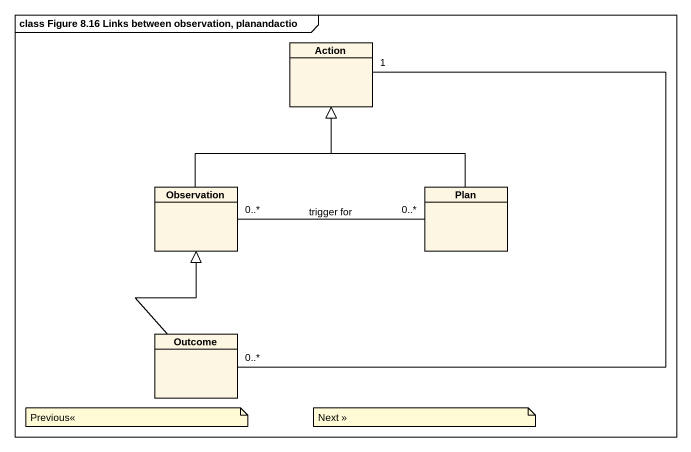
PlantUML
@startuml
mainframe class Figure 8.16 Links between observation, planandactio
hide circle
hide empty members
class "Action" as Action_
class Observation
class Plan
class Outcome
Action_ "1" -- "0..*" Outcome
Observation -up-|> Action_
Plan -up-|> Action_
Plan "0..*" -left- "0..*" Observation : trigger for
Outcome -up-|> Observation
note as N1
  Previous<<
end note
note as N2
  Next >>
end note
@enduml
